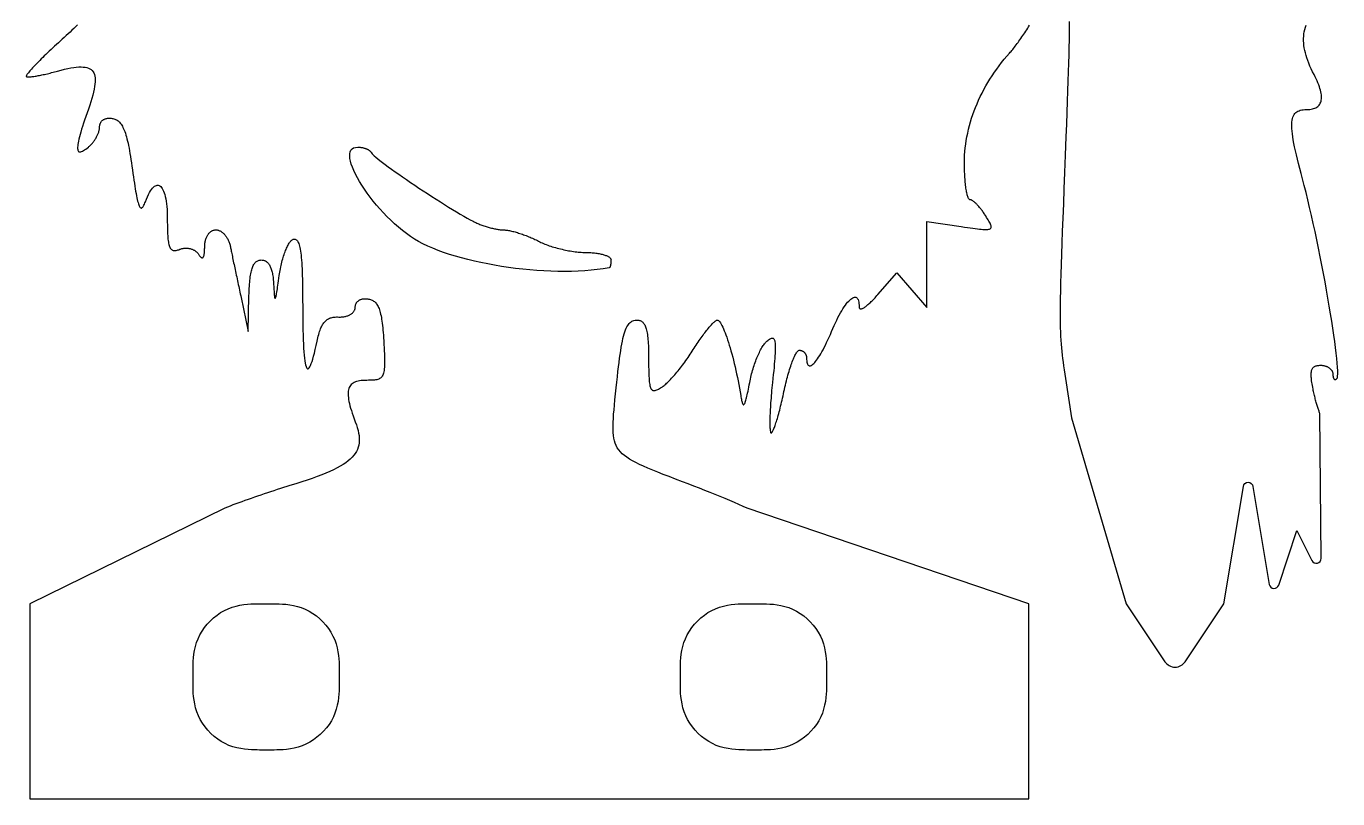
# Model space of a CAD drawing. Extents: x 8.9 to 69.5, y 5 to 68.4.
# Drawn here: x 13.9 to 67.7, y 5 to 36.7 of the extents above; entities that cross this region are included whole.
import ezdxf

# ---------------------------------------------------------------- set-up
doc = ezdxf.new("R2010")
doc.units = 0
doc.layers.get('0').update_dxf_attribs({"linetype": 'CONTINUOUS'})

msp = doc.modelspace()

# ---------------------------------------------------------------- linework, layer by layer
msp.add_lwpolyline([(15.959, 36.754), (15.884, 36.68), (15.808, 36.605), (15.731, 36.53), (15.653, 36.455), (15.574, 36.381), (15.495, 36.306), (15.415, 36.233), (15.335, 36.16), (15.255, 36.087), (15.176, 36.016), (15.098, 35.945), (15.021, 35.874), (14.946, 35.805), (14.873, 35.737), (14.801, 35.669), (14.731, 35.603), (14.663, 35.538), (14.597, 35.474), (14.533, 35.412), (14.472, 35.352), (14.413, 35.293), (14.356, 35.236), (14.301, 35.181), (14.25, 35.128), (14.201, 35.076), (14.154, 35.028), (14.111, 34.981), (14.071, 34.937), (14.034, 34.895), (14, 34.856), (13.969, 34.819), (13.942, 34.786), (13.918, 34.755), (13.898, 34.727), (13.881, 34.703), (13.869, 34.681), (13.86, 34.663), (13.855, 34.649), (13.855, 34.637), (13.858, 34.63), (13.865, 34.625), (13.876, 34.621), (13.889, 34.617), (13.906, 34.615), (13.925, 34.614), (13.947, 34.613), (13.972, 34.614), (14, 34.615), (14.03, 34.618), (14.062, 34.621), (14.097, 34.625), (14.134, 34.629), (14.173, 34.635), (14.215, 34.641), (14.258, 34.648), (14.303, 34.656), (14.35, 34.665), (14.399, 34.674), (14.449, 34.684), (14.501, 34.695), (14.554, 34.706), (14.608, 34.718), (14.664, 34.731), (14.721, 34.744), (14.779, 34.758), (14.838, 34.773), (14.898, 34.788), (14.958, 34.803), (15.02, 34.819), (15.082, 34.836), (15.144, 34.853), (15.291, 34.892), (15.43, 34.926), (15.562, 34.956), (15.686, 34.98), (15.802, 34.999), (15.91, 35.012), (16.011, 35.02), (16.104, 35.022), (16.191, 35.019), (16.269, 35.01), (16.341, 34.995), (16.406, 34.974), (16.463, 34.947), (16.514, 34.913), (16.558, 34.873), (16.595, 34.827), (16.626, 34.775), (16.65, 34.715), (16.667, 34.649), (16.679, 34.576), (16.683, 34.496), (16.682, 34.409), (16.675, 34.315), (16.661, 34.214), (16.641, 34.105), (16.616, 33.989), (16.585, 33.865), (16.548, 33.734), (16.506, 33.595), (16.458, 33.448), (16.404, 33.293), (16.349, 33.135), (16.297, 32.985), (16.249, 32.843), (16.205, 32.709), (16.165, 32.582), (16.128, 32.464), (16.095, 32.353), (16.066, 32.249), (16.04, 32.153), (16.018, 32.064), (16, 31.983), (15.985, 31.908), (15.974, 31.841), (15.967, 31.78), (15.963, 31.727), (15.963, 31.68), (15.967, 31.64), (15.975, 31.606), (15.986, 31.58), (16.001, 31.559), (16.019, 31.545), (16.041, 31.537), (16.067, 31.535), (16.096, 31.539), (16.129, 31.55), (16.166, 31.566), (16.206, 31.588), (16.25, 31.616), (16.298, 31.649), (16.349, 31.688), (16.404, 31.732), (16.429, 31.753), (16.453, 31.775), (16.477, 31.798), (16.5, 31.822), (16.523, 31.846), (16.546, 31.871), (16.568, 31.897), (16.589, 31.923), (16.61, 31.95), (16.631, 31.978), (16.65, 32.006), (16.67, 32.034), (16.688, 32.063), (16.706, 32.091), (16.723, 32.12), (16.739, 32.15), (16.754, 32.179), (16.769, 32.208), (16.783, 32.237), (16.796, 32.267), (16.807, 32.295), (16.818, 32.324), (16.828, 32.353), (16.837, 32.381), (16.845, 32.409), (16.851, 32.436), (16.857, 32.463), (16.861, 32.489), (16.864, 32.515), (16.866, 32.54), (16.867, 32.564), (16.868, 32.589), (16.87, 32.613), (16.873, 32.636), (16.878, 32.659), (16.884, 32.68), (16.891, 32.701), (16.9, 32.721), (16.91, 32.74), (16.921, 32.759), (16.933, 32.776), (16.946, 32.793), (16.961, 32.808), (16.976, 32.823), (16.993, 32.837), (17.01, 32.85), (17.029, 32.861), (17.048, 32.872), (17.069, 32.882), (17.09, 32.89), (17.112, 32.898), (17.135, 32.905), (17.159, 32.91), (17.184, 32.914), (17.21, 32.918), (17.236, 32.92), (17.263, 32.92), (17.29, 32.92), (17.319, 32.919), (17.347, 32.916), (17.377, 32.912), (17.407, 32.907), (17.446, 32.898), (17.484, 32.886), (17.521, 32.872), (17.556, 32.854), (17.59, 32.834), (17.623, 32.81), (17.655, 32.783), (17.685, 32.752), (17.715, 32.718), (17.744, 32.68), (17.772, 32.639), (17.799, 32.593), (17.825, 32.543), (17.85, 32.489), (17.875, 32.431), (17.899, 32.368), (17.922, 32.301), (17.945, 32.229), (17.968, 32.152), (17.989, 32.07), (18.011, 31.983), (18.032, 31.891), (18.053, 31.794), (18.073, 31.691), (18.093, 31.582), (18.113, 31.468), (18.133, 31.348), (18.153, 31.222), (18.173, 31.09), (18.193, 30.951), (18.213, 30.807), (18.234, 30.656), (18.253, 30.514), (18.273, 30.379), (18.292, 30.253), (18.31, 30.135), (18.328, 30.024), (18.345, 29.921), (18.362, 29.826), (18.379, 29.738), (18.395, 29.658), (18.412, 29.585), (18.427, 29.519), (18.443, 29.46), (18.459, 29.408), (18.474, 29.363), (18.49, 29.325), (18.505, 29.293), (18.521, 29.268), (18.536, 29.25), (18.552, 29.238), (18.568, 29.232), (18.584, 29.232), (18.6, 29.239), (18.617, 29.251), (18.634, 29.269), (18.651, 29.293), (18.669, 29.322), (18.687, 29.358), (18.706, 29.398), (18.725, 29.444), (18.744, 29.495), (18.786, 29.602), (18.828, 29.7), (18.87, 29.788), (18.912, 29.867), (18.954, 29.937), (18.996, 29.997), (19.037, 30.049), (19.077, 30.091), (19.118, 30.125), (19.157, 30.149), (19.195, 30.165), (19.233, 30.172), (19.27, 30.171), (19.305, 30.161), (19.34, 30.142), (19.373, 30.116), (19.405, 30.081), (19.435, 30.037), (19.463, 29.986), (19.49, 29.927), (19.515, 29.859), (19.539, 29.784), (19.56, 29.701), (19.579, 29.61), (19.596, 29.512), (19.61, 29.406), (19.622, 29.293), (19.632, 29.172), (19.639, 29.044), (19.643, 28.909), (19.645, 28.766), (19.645, 28.653), (19.646, 28.546), (19.647, 28.445), (19.649, 28.35), (19.652, 28.261), (19.655, 28.178), (19.66, 28.099), (19.665, 28.027), (19.671, 27.959), (19.678, 27.897), (19.687, 27.84), (19.696, 27.787), (19.707, 27.74), (19.718, 27.697), (19.731, 27.658), (19.746, 27.624), (19.761, 27.593), (19.779, 27.567), (19.797, 27.545), (19.818, 27.527), (19.839, 27.513), (19.863, 27.502), (19.888, 27.494), (19.915, 27.49), (19.944, 27.488), (19.975, 27.49), (20.008, 27.495), (20.042, 27.503), (20.079, 27.513), (20.118, 27.525), (20.159, 27.54), (20.187, 27.55), (20.214, 27.559), (20.243, 27.567), (20.271, 27.573), (20.3, 27.578), (20.328, 27.582), (20.357, 27.585), (20.386, 27.587), (20.414, 27.587), (20.443, 27.587), (20.471, 27.585), (20.499, 27.582), (20.527, 27.579), (20.554, 27.574), (20.582, 27.568), (20.608, 27.561), (20.634, 27.553), (20.66, 27.544), (20.685, 27.534), (20.71, 27.523), (20.733, 27.512), (20.756, 27.499), (20.779, 27.485), (20.8, 27.47), (20.821, 27.455), (20.84, 27.438), (20.859, 27.421), (20.876, 27.403), (20.893, 27.384), (20.908, 27.364), (20.922, 27.343), (20.938, 27.318), (20.954, 27.295), (20.969, 27.275), (20.984, 27.256), (20.998, 27.24), (21.012, 27.227), (21.025, 27.215), (21.037, 27.206), (21.049, 27.199), (21.061, 27.195), (21.072, 27.193), (21.082, 27.193), (21.092, 27.196), (21.101, 27.201), (21.11, 27.208), (21.118, 27.217), (21.126, 27.229), (21.133, 27.244), (21.139, 27.26), (21.145, 27.279), (21.151, 27.3), (21.156, 27.324), (21.161, 27.35), (21.165, 27.378), (21.168, 27.409), (21.171, 27.442), (21.174, 27.478), (21.176, 27.516), (21.177, 27.556), (21.178, 27.598), (21.179, 27.643), (21.18, 27.682), (21.182, 27.72), (21.185, 27.758), (21.189, 27.794), (21.195, 27.83), (21.201, 27.864), (21.209, 27.898), (21.217, 27.931), (21.227, 27.963), (21.237, 27.993), (21.249, 28.023), (21.261, 28.052), (21.274, 28.079), (21.289, 28.105), (21.304, 28.13), (21.319, 28.154), (21.336, 28.177), (21.354, 28.198), (21.372, 28.218), (21.391, 28.236), (21.411, 28.253), (21.431, 28.269), (21.452, 28.283), (21.474, 28.295), (21.496, 28.306), (21.519, 28.316), (21.543, 28.324), (21.567, 28.33), (21.591, 28.334), (21.616, 28.337), (21.642, 28.338), (21.666, 28.337), (21.691, 28.334), (21.715, 28.329), (21.739, 28.323), (21.764, 28.314), (21.788, 28.304), (21.812, 28.293), (21.836, 28.279), (21.859, 28.265), (21.883, 28.248), (21.906, 28.231), (21.928, 28.211), (21.95, 28.191), (21.972, 28.169), (21.993, 28.146), (22.014, 28.121), (22.034, 28.096), (22.054, 28.069), (22.073, 28.041), (22.091, 28.013), (22.108, 27.983), (22.125, 27.952), (22.141, 27.921), (22.156, 27.889), (22.17, 27.855), (22.183, 27.822), (22.195, 27.787), (22.206, 27.752), (22.217, 27.716), (22.226, 27.68), (22.233, 27.643), (22.241, 27.605), (22.249, 27.563), (22.259, 27.517), (22.268, 27.469), (22.279, 27.418), (22.29, 27.364), (22.302, 27.308), (22.314, 27.249), (22.326, 27.188), (22.34, 27.125), (22.353, 27.06), (22.367, 26.992), (22.382, 26.924), (22.397, 26.853), (22.412, 26.781), (22.427, 26.708), (22.443, 26.634), (22.459, 26.559), (22.475, 26.483), (22.491, 26.406), (22.507, 26.329), (22.524, 26.251), (22.54, 26.174), (22.557, 26.096), (22.573, 26.018), (22.59, 25.94), (22.606, 25.863), (22.623, 25.786), (22.639, 25.71), (22.655, 25.635), (22.671, 25.56), (22.962, 24.171), (22.996, 25.637), (22.999, 25.74), (23.003, 25.838), (23.007, 25.932), (23.013, 26.022), (23.019, 26.107), (23.025, 26.189), (23.033, 26.267), (23.041, 26.34), (23.05, 26.41), (23.06, 26.477), (23.071, 26.539), (23.083, 26.598), (23.096, 26.653), (23.109, 26.705), (23.124, 26.753), (23.139, 26.798), (23.156, 26.839), (23.174, 26.877), (23.192, 26.912), (23.212, 26.944), (23.232, 26.973), (23.254, 26.998), (23.277, 27.021), (23.301, 27.041), (23.326, 27.058), (23.353, 27.072), (23.38, 27.083), (23.409, 27.092), (23.439, 27.098), (23.47, 27.102), (23.502, 27.103), (23.531, 27.102), (23.56, 27.099), (23.587, 27.094), (23.614, 27.086), (23.64, 27.077), (23.665, 27.065), (23.689, 27.052), (23.712, 27.036), (23.734, 27.018), (23.756, 26.998), (23.777, 26.976), (23.796, 26.952), (23.815, 26.926), (23.833, 26.898), (23.85, 26.867), (23.867, 26.835), (23.882, 26.8), (23.897, 26.764), (23.91, 26.725), (23.923, 26.684), (23.935, 26.641), (23.946, 26.597), (23.957, 26.55), (23.966, 26.501), (23.975, 26.45), (23.982, 26.397), (23.989, 26.341), (23.995, 26.284), (24, 26.225), (24.005, 26.164), (24.008, 26.1), (24.012, 26.021), (24.015, 25.948), (24.019, 25.88), (24.023, 25.818), (24.027, 25.762), (24.031, 25.712), (24.035, 25.667), (24.04, 25.629), (24.044, 25.596), (24.049, 25.57), (24.054, 25.549), (24.059, 25.535), (24.065, 25.526), (24.07, 25.524), (24.077, 25.528), (24.083, 25.538), (24.09, 25.554), (24.097, 25.576), (24.105, 25.605), (24.113, 25.641), (24.122, 25.682), (24.131, 25.73), (24.14, 25.785), (24.151, 25.846), (24.161, 25.914), (24.173, 25.988), (24.185, 26.069), (24.197, 26.157), (24.211, 26.251), (24.225, 26.352), (24.239, 26.46), (24.25, 26.533), (24.261, 26.604), (24.273, 26.676), (24.286, 26.746), (24.3, 26.815), (24.315, 26.883), (24.33, 26.951), (24.346, 27.017), (24.363, 27.081), (24.38, 27.144), (24.398, 27.206), (24.417, 27.266), (24.436, 27.324), (24.455, 27.381), (24.475, 27.435), (24.495, 27.487), (24.516, 27.537), (24.537, 27.585), (24.558, 27.631), (24.579, 27.674), (24.6, 27.714), (24.622, 27.752), (24.643, 27.787), (24.665, 27.819), (24.687, 27.848), (24.708, 27.873), (24.73, 27.896), (24.751, 27.915), (24.772, 27.931), (24.793, 27.943), (24.814, 27.952), (24.841, 27.959), (24.867, 27.961), (24.893, 27.957), (24.916, 27.949), (24.939, 27.935), (24.961, 27.916), (24.982, 27.89), (25.001, 27.86), (25.02, 27.823), (25.037, 27.78), (25.053, 27.731), (25.069, 27.675), (25.083, 27.614), (25.097, 27.545), (25.109, 27.47), (25.121, 27.387), (25.132, 27.298), (25.142, 27.201), (25.151, 27.097), (25.159, 26.986), (25.166, 26.867), (25.173, 26.74), (25.179, 26.605), (25.184, 26.463), (25.188, 26.312), (25.192, 26.152), (25.195, 25.985), (25.197, 25.808), (25.198, 25.623), (25.199, 25.429), (25.2, 25.226), (25.2, 24.956), (25.202, 24.701), (25.205, 24.46), (25.209, 24.235), (25.215, 24.024), (25.221, 23.829), (25.229, 23.648), (25.238, 23.482), (25.249, 23.331), (25.26, 23.195), (25.273, 23.074), (25.287, 22.967), (25.303, 22.876), (25.319, 22.799), (25.337, 22.737), (25.356, 22.69), (25.376, 22.658), (25.398, 22.641), (25.42, 22.639), (25.444, 22.651), (25.47, 22.678), (25.496, 22.721), (25.524, 22.778), (25.553, 22.85), (25.583, 22.936), (25.615, 23.038), (25.647, 23.154), (25.681, 23.286), (25.717, 23.432), (25.753, 23.593), (25.791, 23.769), (25.807, 23.843), (25.824, 23.914), (25.84, 23.982), (25.858, 24.047), (25.875, 24.108), (25.893, 24.166), (25.912, 24.221), (25.931, 24.272), (25.951, 24.321), (25.972, 24.367), (25.994, 24.41), (26.016, 24.45), (26.04, 24.487), (26.064, 24.522), (26.089, 24.554), (26.116, 24.583), (26.143, 24.61), (26.172, 24.635), (26.202, 24.657), (26.234, 24.677), (26.266, 24.695), (26.301, 24.71), (26.336, 24.724), (26.373, 24.735), (26.412, 24.744), (26.453, 24.752), (26.495, 24.757), (26.539, 24.761), (26.585, 24.764), (26.633, 24.764), (26.683, 24.763), (26.72, 24.762), (26.756, 24.763), (26.792, 24.764), (26.827, 24.767), (26.861, 24.771), (26.895, 24.776), (26.927, 24.781), (26.959, 24.788), (26.99, 24.796), (27.02, 24.805), (27.049, 24.815), (27.077, 24.826), (27.104, 24.838), (27.13, 24.85), (27.154, 24.864), (27.178, 24.878), (27.2, 24.893), (27.221, 24.909), (27.24, 24.925), (27.259, 24.943), (27.276, 24.961), (27.291, 24.98), (27.305, 24.999), (27.318, 25.019), (27.328, 25.04), (27.338, 25.061), (27.346, 25.082), (27.352, 25.105), (27.356, 25.127), (27.359, 25.151), (27.36, 25.174), (27.36, 25.198), (27.363, 25.221), (27.366, 25.243), (27.371, 25.264), (27.377, 25.285), (27.385, 25.304), (27.394, 25.323), (27.404, 25.342), (27.415, 25.359), (27.427, 25.376), (27.441, 25.391), (27.455, 25.406), (27.471, 25.42), (27.488, 25.433), (27.506, 25.446), (27.524, 25.457), (27.544, 25.467), (27.565, 25.476), (27.586, 25.485), (27.608, 25.492), (27.631, 25.498), (27.655, 25.503), (27.68, 25.508), (27.705, 25.511), (27.731, 25.513), (27.758, 25.513), (27.785, 25.513), (27.813, 25.512), (27.841, 25.509), (27.87, 25.505), (27.9, 25.5), (27.939, 25.492), (27.977, 25.481), (28.013, 25.468), (28.048, 25.453), (28.081, 25.436), (28.112, 25.416), (28.142, 25.393), (28.171, 25.368), (28.198, 25.34), (28.223, 25.309), (28.248, 25.275), (28.271, 25.238), (28.293, 25.198), (28.313, 25.154), (28.333, 25.107), (28.351, 25.056), (28.369, 25.002), (28.385, 24.943), (28.4, 24.881), (28.415, 24.815), (28.429, 24.744), (28.441, 24.669), (28.453, 24.59), (28.464, 24.507), (28.475, 24.418), (28.485, 24.325), (28.494, 24.228), (28.503, 24.125), (28.511, 24.017), (28.518, 23.904), (28.526, 23.786), (28.534, 23.64), (28.541, 23.503), (28.548, 23.375), (28.553, 23.256), (28.557, 23.144), (28.56, 23.041), (28.561, 22.945), (28.561, 22.856), (28.559, 22.774), (28.555, 22.699), (28.549, 22.631), (28.541, 22.568), (28.531, 22.511), (28.519, 22.46), (28.504, 22.414), (28.487, 22.374), (28.466, 22.337), (28.443, 22.306), (28.417, 22.278), (28.388, 22.254), (28.356, 22.234), (28.321, 22.217), (28.282, 22.203), (28.239, 22.192), (28.193, 22.183), (28.143, 22.177), (28.089, 22.172), (28.031, 22.169), (27.969, 22.167), (27.902, 22.166), (27.831, 22.165), (27.75, 22.164), (27.674, 22.16), (27.602, 22.154), (27.535, 22.145), (27.473, 22.132), (27.415, 22.117), (27.362, 22.099), (27.313, 22.077), (27.269, 22.053), (27.229, 22.025), (27.193, 21.993), (27.162, 21.958), (27.135, 21.919), (27.113, 21.876), (27.095, 21.829), (27.081, 21.779), (27.071, 21.724), (27.065, 21.665), (27.064, 21.601), (27.067, 21.534), (27.074, 21.461), (27.085, 21.385), (27.099, 21.303), (27.118, 21.217), (27.141, 21.125), (27.168, 21.029), (27.199, 20.927), (27.233, 20.821), (27.272, 20.709), (27.314, 20.591), (27.36, 20.468), (27.404, 20.345), (27.442, 20.227), (27.473, 20.113), (27.496, 20.004), (27.513, 19.898), (27.522, 19.796), (27.523, 19.697), (27.516, 19.602), (27.501, 19.51), (27.478, 19.421), (27.446, 19.334), (27.406, 19.25), (27.356, 19.169), (27.297, 19.089), (27.229, 19.011), (27.151, 18.935), (27.063, 18.86), (26.965, 18.787), (26.857, 18.714), (26.738, 18.642), (26.609, 18.571), (26.468, 18.5), (26.317, 18.43), (26.154, 18.359), (25.979, 18.288), (25.793, 18.217), (25.595, 18.144), (25.384, 18.071), (25.161, 17.997), (24.925, 17.922), (24.677, 17.845), (24.547, 17.805), (24.417, 17.765), (24.285, 17.723), (24.152, 17.681), (24.019, 17.638), (23.885, 17.594), (23.751, 17.55), (23.617, 17.505), (23.484, 17.46), (23.351, 17.414), (23.219, 17.369), (23.088, 17.323), (22.959, 17.278), (22.831, 17.232), (22.704, 17.187), (22.58, 17.142), (22.458, 17.097), (22.339, 17.053), (22.223, 17.009), (22.109, 16.966), (21.999, 16.924), (14, 13), (14, 5), (55, 5), (55, 13), (43.443, 16.92), (43.273, 16.996), (43.098, 17.073), (42.916, 17.152), (42.728, 17.232), (42.535, 17.313), (42.336, 17.396), (42.131, 17.48), (41.92, 17.565), (41.704, 17.651), (41.482, 17.739), (41.255, 17.827), (41.022, 17.917), (40.784, 18.008), (40.505, 18.114), (40.244, 18.214), (40, 18.308), (39.773, 18.396), (39.563, 18.481), (39.368, 18.562), (39.189, 18.64), (39.024, 18.715), (38.873, 18.789), (38.736, 18.862), (38.613, 18.935), (38.501, 19.008), (38.402, 19.082), (38.313, 19.157), (38.236, 19.235), (38.169, 19.316), (38.112, 19.401), (38.063, 19.491), (38.024, 19.585), (37.992, 19.685), (37.968, 19.792), (37.951, 19.905), (37.94, 20.027), (37.935, 20.157), (37.935, 20.296), (37.94, 20.445), (37.949, 20.604), (37.962, 20.774), (37.977, 20.957), (37.995, 21.152), (38.015, 21.36), (38.041, 21.618), (38.065, 21.864), (38.09, 22.096), (38.113, 22.315), (38.136, 22.522), (38.159, 22.717), (38.182, 22.9), (38.205, 23.071), (38.228, 23.232), (38.251, 23.381), (38.274, 23.52), (38.297, 23.649), (38.321, 23.769), (38.345, 23.879), (38.37, 23.979), (38.396, 24.071), (38.422, 24.155), (38.45, 24.231), (38.478, 24.299), (38.507, 24.359), (38.538, 24.412), (38.57, 24.459), (38.603, 24.5), (38.638, 24.534), (38.675, 24.563), (38.713, 24.586), (38.753, 24.604), (38.795, 24.618), (38.839, 24.627), (38.884, 24.633), (38.933, 24.634), (38.965, 24.633), (38.996, 24.629), (39.026, 24.623), (39.054, 24.614), (39.082, 24.603), (39.107, 24.588), (39.132, 24.571), (39.155, 24.551), (39.177, 24.528), (39.198, 24.501), (39.218, 24.472), (39.237, 24.439), (39.254, 24.403), (39.27, 24.363), (39.285, 24.32), (39.3, 24.274), (39.313, 24.224), (39.325, 24.17), (39.336, 24.112), (39.346, 24.05), (39.355, 23.984), (39.363, 23.915), (39.37, 23.841), (39.376, 23.763), (39.381, 23.68), (39.386, 23.593), (39.389, 23.502), (39.392, 23.406), (39.394, 23.306), (39.395, 23.201), (39.396, 23.091), (39.396, 22.96), (39.396, 22.837), (39.397, 22.721), (39.399, 22.613), (39.401, 22.512), (39.404, 22.418), (39.408, 22.331), (39.413, 22.251), (39.418, 22.177), (39.425, 22.11), (39.432, 22.049), (39.441, 21.994), (39.451, 21.946), (39.463, 21.902), (39.476, 21.865), (39.49, 21.833), (39.506, 21.806), (39.523, 21.784), (39.543, 21.767), (39.564, 21.755), (39.587, 21.747), (39.612, 21.744), (39.638, 21.745), (39.667, 21.749), (39.699, 21.758), (39.732, 21.771), (39.768, 21.787), (39.806, 21.806), (39.847, 21.829), (39.89, 21.854), (39.936, 21.883), (39.965, 21.902), (39.997, 21.925), (40.029, 21.951), (40.064, 21.979), (40.1, 22.01), (40.137, 22.044), (40.175, 22.081), (40.215, 22.119), (40.255, 22.16), (40.297, 22.204), (40.339, 22.249), (40.382, 22.296), (40.426, 22.345), (40.471, 22.396), (40.516, 22.449), (40.561, 22.503), (40.607, 22.559), (40.653, 22.615), (40.699, 22.673), (40.745, 22.733), (40.791, 22.793), (40.837, 22.854), (40.883, 22.916), (40.928, 22.978), (40.973, 23.041), (41.018, 23.105), (41.062, 23.169), (41.105, 23.233), (41.148, 23.297), (41.189, 23.361), (41.23, 23.426), (41.27, 23.489), (41.311, 23.552), (41.351, 23.614), (41.392, 23.675), (41.432, 23.735), (41.472, 23.794), (41.512, 23.852), (41.551, 23.908), (41.59, 23.963), (41.629, 24.016), (41.667, 24.068), (41.705, 24.118), (41.742, 24.166), (41.778, 24.213), (41.813, 24.257), (41.848, 24.3), (41.881, 24.34), (41.914, 24.378), (41.945, 24.414), (41.976, 24.447), (42.005, 24.478), (42.033, 24.507), (42.06, 24.533), (42.085, 24.556), (42.108, 24.576), (42.131, 24.594), (42.151, 24.608), (42.17, 24.619), (42.187, 24.628), (42.202, 24.633), (42.216, 24.634), (42.239, 24.63), (42.263, 24.615), (42.289, 24.592), (42.316, 24.56), (42.345, 24.52), (42.374, 24.471), (42.405, 24.415), (42.436, 24.351), (42.468, 24.28), (42.501, 24.203), (42.534, 24.118), (42.568, 24.028), (42.602, 23.932), (42.637, 23.83), (42.672, 23.722), (42.707, 23.61), (42.742, 23.493), (42.777, 23.372), (42.811, 23.247), (42.846, 23.118), (42.879, 22.986), (42.913, 22.851), (42.946, 22.713), (42.978, 22.572), (43.009, 22.43), (43.04, 22.286), (43.07, 22.14), (43.098, 21.993), (43.125, 21.845), (43.151, 21.697), (43.176, 21.548), (43.186, 21.491), (43.195, 21.437), (43.204, 21.389), (43.214, 21.345), (43.223, 21.306), (43.232, 21.271), (43.241, 21.241), (43.251, 21.217), (43.26, 21.197), (43.269, 21.181), (43.279, 21.171), (43.289, 21.166), (43.299, 21.166), (43.309, 21.171), (43.319, 21.181), (43.33, 21.197), (43.341, 21.217), (43.352, 21.243), (43.364, 21.274), (43.376, 21.311), (43.389, 21.353), (43.402, 21.4), (43.415, 21.453), (43.429, 21.511), (43.444, 21.575), (43.459, 21.645), (43.475, 21.721), (43.491, 21.802), (43.508, 21.889), (43.526, 21.981), (43.545, 22.08), (43.558, 22.149), (43.573, 22.219), (43.588, 22.289), (43.605, 22.359), (43.623, 22.428), (43.641, 22.497), (43.661, 22.566), (43.681, 22.634), (43.702, 22.702), (43.723, 22.769), (43.746, 22.834), (43.768, 22.899), (43.792, 22.963), (43.816, 23.025), (43.84, 23.086), (43.865, 23.145), (43.89, 23.203), (43.915, 23.258), (43.941, 23.312), (43.966, 23.364), (43.992, 23.414), (44.018, 23.462), (44.044, 23.507), (44.07, 23.55), (44.096, 23.59), (44.122, 23.627), (44.148, 23.662), (44.173, 23.693), (44.198, 23.722), (44.223, 23.747), (44.248, 23.769), (44.285, 23.799), (44.32, 23.825), (44.353, 23.848), (44.383, 23.867), (44.412, 23.881), (44.438, 23.891), (44.462, 23.896), (44.484, 23.896), (44.504, 23.891), (44.522, 23.881), (44.538, 23.865), (44.552, 23.844), (44.563, 23.817), (44.573, 23.783), (44.582, 23.743), (44.588, 23.697), (44.592, 23.644), (44.595, 23.583), (44.596, 23.516), (44.595, 23.441), (44.592, 23.359), (44.588, 23.269), (44.582, 23.17), (44.575, 23.064), (44.565, 22.949), (44.555, 22.826), (44.543, 22.693), (44.529, 22.552), (44.514, 22.401), (44.497, 22.241), (44.479, 22.071), (44.468, 21.962), (44.457, 21.854), (44.446, 21.747), (44.437, 21.643), (44.428, 21.54), (44.42, 21.439), (44.412, 21.341), (44.405, 21.244), (44.398, 21.151), (44.393, 21.059), (44.388, 20.971), (44.383, 20.886), (44.379, 20.803), (44.376, 20.724), (44.374, 20.648), (44.372, 20.576), (44.371, 20.507), (44.371, 20.442), (44.371, 20.381), (44.372, 20.324), (44.373, 20.271), (44.376, 20.222), (44.379, 20.178), (44.382, 20.139), (44.387, 20.104), (44.392, 20.075), (44.397, 20.05), (44.404, 20.031), (44.411, 20.017), (44.419, 20.008), (44.428, 20.005), (44.437, 20.008), (44.447, 20.015), (44.458, 20.026), (44.47, 20.042), (44.483, 20.062), (44.496, 20.087), (44.51, 20.115), (44.525, 20.148), (44.54, 20.184), (44.556, 20.224), (44.572, 20.267), (44.589, 20.314), (44.606, 20.364), (44.624, 20.418), (44.642, 20.474), (44.66, 20.534), (44.679, 20.596), (44.698, 20.661), (44.717, 20.729), (44.736, 20.799), (44.756, 20.872), (44.776, 20.947), (44.795, 21.024), (44.815, 21.103), (44.835, 21.184), (44.854, 21.267), (44.874, 21.351), (44.893, 21.437), (44.913, 21.524), (44.932, 21.613), (44.951, 21.703), (44.97, 21.792), (44.989, 21.881), (45.009, 21.968), (45.03, 22.054), (45.05, 22.139), (45.072, 22.221), (45.093, 22.302), (45.115, 22.381), (45.137, 22.458), (45.159, 22.533), (45.181, 22.606), (45.203, 22.676), (45.226, 22.744), (45.248, 22.809), (45.27, 22.871), (45.292, 22.931), (45.314, 22.987), (45.336, 23.041), (45.358, 23.091), (45.379, 23.138), (45.4, 23.181), (45.421, 23.221), (45.441, 23.258), (45.461, 23.29), (45.481, 23.318), (45.5, 23.343), (45.518, 23.363), (45.536, 23.379), (45.553, 23.391), (45.569, 23.398), (45.585, 23.4), (45.6, 23.399), (45.615, 23.398), (45.63, 23.396), (45.645, 23.393), (45.659, 23.39), (45.673, 23.385), (45.687, 23.38), (45.7, 23.374), (45.714, 23.367), (45.726, 23.36), (45.739, 23.352), (45.751, 23.344), (45.763, 23.335), (45.774, 23.325), (45.785, 23.315), (45.795, 23.304), (45.805, 23.292), (45.814, 23.281), (45.823, 23.268), (45.831, 23.256), (45.838, 23.242), (45.845, 23.229), (45.852, 23.215), (45.857, 23.2), (45.862, 23.186), (45.866, 23.171), (45.87, 23.155), (45.873, 23.14), (45.875, 23.124), (45.876, 23.108), (45.876, 23.091), (45.878, 23.024), (45.883, 22.965), (45.89, 22.914), (45.9, 22.87), (45.913, 22.834), (45.929, 22.805), (45.948, 22.783), (45.968, 22.768), (45.991, 22.76), (46.017, 22.76), (46.044, 22.766), (46.074, 22.779), (46.106, 22.799), (46.139, 22.825), (46.175, 22.857), (46.212, 22.896), (46.25, 22.941), (46.29, 22.993), (46.332, 23.05), (46.375, 23.113), (46.419, 23.182), (46.464, 23.257), (46.51, 23.337), (46.557, 23.423), (46.605, 23.515), (46.654, 23.612), (46.703, 23.713), (46.753, 23.821), (46.803, 23.933), (46.854, 24.05), (46.905, 24.171), (46.958, 24.296), (47.01, 24.416), (47.063, 24.531), (47.116, 24.64), (47.168, 24.744), (47.22, 24.843), (47.272, 24.936), (47.323, 25.023), (47.373, 25.104), (47.423, 25.179), (47.471, 25.248), (47.519, 25.311), (47.565, 25.367), (47.609, 25.417), (47.653, 25.461), (47.694, 25.498), (47.734, 25.528), (47.772, 25.551), (47.808, 25.567), (47.842, 25.576), (47.874, 25.578), (47.903, 25.573), (47.929, 25.56), (47.953, 25.539), (47.975, 25.511), (47.993, 25.475), (48.008, 25.431), (48.02, 25.379), (48.029, 25.319), (48.035, 25.251), (48.037, 25.174), (48.038, 25.155), (48.041, 25.139), (48.046, 25.125), (48.053, 25.114), (48.063, 25.106), (48.074, 25.1), (48.087, 25.097), (48.102, 25.096), (48.118, 25.098), (48.136, 25.102), (48.156, 25.109), (48.177, 25.118), (48.2, 25.129), (48.224, 25.143), (48.25, 25.158), (48.277, 25.177), (48.306, 25.197), (48.335, 25.219), (48.366, 25.244), (48.398, 25.27), (48.431, 25.299), (48.465, 25.33), (48.5, 25.362), (48.536, 25.397), (48.573, 25.433), (48.61, 25.471), (48.648, 25.511), (48.687, 25.553), (48.727, 25.597), (48.767, 25.642), (48.808, 25.689), (49.58, 26.58), (50.197, 25.869), (50.814, 25.157), (50.814, 26.923), (50.814, 28.681), (52.229, 28.475), (52.359, 28.455), (52.48, 28.437), (52.593, 28.421), (52.699, 28.406), (52.797, 28.392), (52.887, 28.381), (52.969, 28.371), (53.045, 28.363), (53.113, 28.357), (53.175, 28.354), (53.23, 28.352), (53.278, 28.353), (53.321, 28.356), (53.357, 28.361), (53.387, 28.37), (53.412, 28.38), (53.431, 28.393), (53.445, 28.41), (53.454, 28.429), (53.458, 28.451), (53.457, 28.476), (53.452, 28.504), (53.442, 28.535), (53.428, 28.57), (53.411, 28.608), (53.389, 28.649), (53.364, 28.694), (53.335, 28.743), (53.304, 28.796), (53.269, 28.852), (53.232, 28.912), (53.21, 28.947), (53.187, 28.981), (53.165, 29.015), (53.142, 29.048), (53.119, 29.081), (53.095, 29.113), (53.072, 29.144), (53.048, 29.175), (53.025, 29.205), (53.001, 29.234), (52.978, 29.262), (52.954, 29.29), (52.931, 29.316), (52.908, 29.341), (52.885, 29.366), (52.863, 29.389), (52.84, 29.411), (52.819, 29.432), (52.797, 29.451), (52.776, 29.47), (52.756, 29.487), (52.736, 29.502), (52.717, 29.516), (52.698, 29.529), (52.68, 29.54), (52.663, 29.55), (52.646, 29.558), (52.63, 29.564), (52.616, 29.568), (52.602, 29.571), (52.589, 29.572), (52.576, 29.574), (52.564, 29.581), (52.552, 29.591), (52.54, 29.605), (52.529, 29.624), (52.517, 29.646), (52.506, 29.672), (52.495, 29.701), (52.485, 29.734), (52.475, 29.77), (52.465, 29.809), (52.455, 29.851), (52.446, 29.897), (52.437, 29.945), (52.429, 29.996), (52.421, 30.05), (52.413, 30.107), (52.406, 30.166), (52.399, 30.227), (52.393, 30.29), (52.387, 30.356), (52.381, 30.424), (52.376, 30.493), (52.372, 30.565), (52.368, 30.638), (52.365, 30.713), (52.362, 30.789), (52.36, 30.866), (52.358, 30.945), (52.358, 31.025), (52.357, 31.107), (52.359, 31.256), (52.366, 31.406), (52.376, 31.556), (52.391, 31.707), (52.409, 31.858), (52.432, 32.01), (52.459, 32.161), (52.49, 32.312), (52.524, 32.464), (52.563, 32.615), (52.606, 32.766), (52.652, 32.917), (52.702, 33.067), (52.756, 33.216), (52.813, 33.365), (52.875, 33.514), (52.939, 33.661), (53.008, 33.808), (53.08, 33.953), (53.156, 34.098), (53.235, 34.241), (53.317, 34.383), (53.403, 34.524), (53.492, 34.663), (53.585, 34.801), (53.681, 34.937), (53.78, 35.071), (53.883, 35.204), (53.988, 35.335), (54.097, 35.463), (54.209, 35.59), (54.239, 35.624), (54.271, 35.661), (54.303, 35.7), (54.337, 35.741), (54.372, 35.784), (54.407, 35.83), (54.443, 35.877), (54.481, 35.926), (54.518, 35.977), (54.556, 36.029), (54.595, 36.083), (54.634, 36.138), (54.674, 36.194), (54.714, 36.251), (54.753, 36.31), (54.793, 36.369), (54.833, 36.428), (54.873, 36.488), (54.913, 36.549), (54.953, 36.61), (54.992, 36.672), (55.031, 36.733)])
msp.add_lwpolyline([(56.656, 36.881), (56.655, 36.649), (56.653, 36.397), (56.65, 36.126), (56.644, 35.833), (56.637, 35.519), (56.629, 35.183), (56.618, 34.825), (56.606, 34.443), (56.593, 34.037), (56.578, 33.606), (56.561, 33.151), (56.543, 32.669), (56.523, 32.161), (56.494, 31.398), (56.466, 30.685), (56.44, 30.02), (56.416, 29.4), (56.394, 28.824), (56.374, 28.289), (56.356, 27.793), (56.34, 27.335), (56.326, 26.911), (56.314, 26.521), (56.304, 26.162), (56.296, 25.831), (56.29, 25.527), (56.286, 25.248), (56.283, 24.991), (56.283, 24.755), (56.285, 24.537), (56.288, 24.336), (56.293, 24.148), (56.301, 23.973), (56.31, 23.808), (56.321, 23.65), (56.334, 23.499), (56.349, 23.351), (56.366, 23.204), (56.385, 23.057), (56.405, 22.908), (56.428, 22.754), (56.452, 22.593), (56.478, 22.423), (56.506, 22.243), (56.755, 20.622), (59, 13), (60.584, 10.624, 0.535184), (61.416, 10.624), (63, 13), (63.803, 17.816, -0.847127), (64.197, 17.816), (64.868, 13.794, 0.782008), (65.255, 13.764), (66, 16), (66.614, 14.772, 0.794742), (66.993, 14.863), (66.944, 20.811), (66.933, 20.839), (66.921, 20.869), (66.909, 20.901), (66.897, 20.935), (66.884, 20.97), (66.872, 21.007), (66.859, 21.046), (66.846, 21.086), (66.834, 21.127), (66.821, 21.17), (66.808, 21.214), (66.795, 21.259), (66.783, 21.305), (66.77, 21.352), (66.757, 21.4), (66.745, 21.449), (66.733, 21.498), (66.721, 21.548), (66.709, 21.599), (66.698, 21.65), (66.686, 21.701), (66.675, 21.753), (66.665, 21.805), (66.65, 21.879), (66.637, 21.949), (66.626, 22.016), (66.616, 22.079), (66.607, 22.139), (66.6, 22.196), (66.594, 22.249), (66.59, 22.299), (66.588, 22.347), (66.587, 22.391), (66.587, 22.433), (66.59, 22.472), (66.594, 22.508), (66.599, 22.541), (66.607, 22.572), (66.616, 22.6), (66.626, 22.626), (66.639, 22.65), (66.653, 22.672), (66.67, 22.691), (66.688, 22.708), (66.707, 22.723), (66.729, 22.737), (66.753, 22.748), (66.778, 22.758), (66.806, 22.766), (66.835, 22.772), (66.867, 22.777), (66.9, 22.78), (66.936, 22.782), (66.973, 22.783), (67, 22.782), (67.026, 22.781), (67.052, 22.778), (67.077, 22.775), (67.102, 22.771), (67.127, 22.765), (67.151, 22.759), (67.175, 22.752), (67.197, 22.745), (67.22, 22.736), (67.241, 22.727), (67.262, 22.717), (67.283, 22.707), (67.302, 22.695), (67.321, 22.683), (67.338, 22.671), (67.355, 22.657), (67.371, 22.643), (67.386, 22.629), (67.4, 22.614), (67.413, 22.599), (67.425, 22.583), (67.436, 22.567), (67.446, 22.55), (67.455, 22.533), (67.462, 22.515), (67.468, 22.497), (67.473, 22.479), (67.476, 22.46), (67.478, 22.442), (67.479, 22.423), (67.479, 22.404), (67.48, 22.386), (67.481, 22.368), (67.482, 22.352), (67.484, 22.336), (67.487, 22.321), (67.489, 22.307), (67.492, 22.293), (67.496, 22.281), (67.499, 22.269), (67.503, 22.258), (67.508, 22.248), (67.512, 22.238), (67.517, 22.23), (67.523, 22.222), (67.528, 22.216), (67.534, 22.21), (67.54, 22.205), (67.547, 22.202), (67.554, 22.199), (67.561, 22.197), (67.568, 22.196), (67.575, 22.196), (67.583, 22.197), (67.591, 22.199), (67.599, 22.202), (67.607, 22.207), (67.616, 22.212), (67.624, 22.218), (67.633, 22.226), (67.642, 22.234), (67.661, 22.272), (67.673, 22.338), (67.678, 22.433), (67.678, 22.555), (67.671, 22.701), (67.659, 22.871), (67.641, 23.062), (67.618, 23.275), (67.59, 23.506), (67.557, 23.756), (67.52, 24.021), (67.478, 24.301), (67.433, 24.594), (67.384, 24.899), (67.331, 25.214), (67.275, 25.537), (67.217, 25.868), (67.155, 26.205), (67.091, 26.546), (67.025, 26.89), (66.957, 27.236), (66.888, 27.581), (66.817, 27.924), (66.744, 28.265), (66.671, 28.601), (66.598, 28.931), (66.523, 29.253), (66.449, 29.566), (66.375, 29.869), (66.301, 30.16), (66.227, 30.438), (66.17, 30.655), (66.116, 30.861), (66.066, 31.057), (66.02, 31.243), (65.979, 31.418), (65.941, 31.584), (65.908, 31.74), (65.879, 31.887), (65.854, 32.025), (65.833, 32.154), (65.817, 32.275), (65.805, 32.387), (65.797, 32.492), (65.793, 32.588), (65.794, 32.677), (65.799, 32.759), (65.808, 32.833), (65.822, 32.901), (65.839, 32.963), (65.862, 33.017), (65.888, 33.066), (65.919, 33.109), (65.955, 33.147), (65.995, 33.179), (66.039, 33.206), (66.088, 33.228), (66.141, 33.246), (66.199, 33.259), (66.261, 33.268), (66.328, 33.274), (66.399, 33.275), (66.464, 33.277), (66.526, 33.282), (66.583, 33.289), (66.638, 33.3), (66.688, 33.314), (66.735, 33.33), (66.778, 33.35), (66.818, 33.373), (66.854, 33.399), (66.886, 33.428), (66.914, 33.459), (66.939, 33.494), (66.96, 33.532), (66.977, 33.572), (66.991, 33.616), (67.001, 33.663), (67.008, 33.712), (67.01, 33.764), (67.009, 33.82), (67.004, 33.878), (66.996, 33.939), (66.984, 34.003), (66.968, 34.07), (66.948, 34.14), (66.925, 34.212), (66.898, 34.288), (66.867, 34.366), (66.833, 34.447), (66.795, 34.531), (66.753, 34.618), (66.708, 34.707), (66.646, 34.827), (66.59, 34.945), (66.538, 35.06), (66.491, 35.173), (66.448, 35.283), (66.41, 35.391), (66.377, 35.497), (66.348, 35.601), (66.324, 35.703), (66.305, 35.804), (66.291, 35.903), (66.281, 36), (66.276, 36.096), (66.276, 36.191), (66.281, 36.284), (66.29, 36.377), (66.305, 36.468), (66.324, 36.559), (66.348, 36.649), (66.376, 36.739)], format="xyb")
for points in [[(35.1, 26.656), (34.81, 26.674), (34.519, 26.697), (34.228, 26.726), (33.938, 26.759), (33.648, 26.797), (33.361, 26.84), (33.076, 26.887), (32.794, 26.938), (32.517, 26.994), (32.245, 27.054), (31.978, 27.118), (31.718, 27.187), (31.465, 27.259), (31.219, 27.334), (30.983, 27.414), (30.755, 27.497), (30.538, 27.583), (30.332, 27.673), (30.137, 27.766), (29.955, 27.862), (29.786, 27.96), (29.62, 28.068), (29.454, 28.186), (29.291, 28.311), (29.129, 28.445), (28.969, 28.585), (28.813, 28.731), (28.66, 28.882), (28.511, 29.037), (28.367, 29.196), (28.228, 29.357), (28.095, 29.519), (27.967, 29.682), (27.847, 29.845), (27.734, 30.006), (27.629, 30.166), (27.533, 30.323), (27.445, 30.476), (27.367, 30.624), (27.299, 30.767), (27.241, 30.904), (27.195, 31.033), (27.16, 31.154), (27.138, 31.266), (27.128, 31.368), (27.132, 31.459), (27.149, 31.539), (27.181, 31.606), (27.228, 31.66), (27.29, 31.7), (27.368, 31.724), (27.463, 31.732), (27.463, 31.732), (27.487, 31.732), (27.511, 31.731), (27.536, 31.729), (27.56, 31.727), (27.584, 31.724), (27.608, 31.721), (27.632, 31.717), (27.655, 31.712), (27.678, 31.707), (27.701, 31.701), (27.724, 31.695), (27.746, 31.688), (27.767, 31.681), (27.788, 31.674), (27.809, 31.666), (27.829, 31.657), (27.848, 31.648), (27.867, 31.639), (27.884, 31.629), (27.902, 31.619), (27.918, 31.609), (27.933, 31.599), (27.948, 31.588), (27.962, 31.577), (27.975, 31.565), (27.986, 31.554), (27.997, 31.542), (28.007, 31.53), (28.015, 31.517), (28.022, 31.505), (28.028, 31.492), (28.047, 31.463), (28.083, 31.424), (28.133, 31.376), (28.199, 31.318), (28.278, 31.253), (28.37, 31.18), (28.474, 31.1), (28.589, 31.014), (28.714, 30.922), (28.849, 30.826), (28.991, 30.724), (29.141, 30.619), (29.298, 30.51), (29.46, 30.399), (29.626, 30.286), (29.797, 30.171), (29.97, 30.055), (30.146, 29.939), (30.322, 29.824), (30.499, 29.709), (30.675, 29.596), (30.849, 29.486), (31.021, 29.378), (31.189, 29.273), (31.353, 29.173), (31.512, 29.077), (31.664, 28.987), (31.81, 28.902), (31.947, 28.824), (32.076, 28.753), (32.195, 28.689), (32.231, 28.671), (32.269, 28.652), (32.307, 28.634), (32.346, 28.616), (32.387, 28.599), (32.428, 28.582), (32.469, 28.565), (32.511, 28.549), (32.554, 28.533), (32.597, 28.517), (32.64, 28.502), (32.683, 28.488), (32.727, 28.474), (32.77, 28.46), (32.814, 28.447), (32.857, 28.435), (32.9, 28.423), (32.943, 28.412), (32.985, 28.402), (33.027, 28.392), (33.068, 28.383), (33.109, 28.375), (33.149, 28.367), (33.187, 28.361), (33.225, 28.355), (33.262, 28.35), (33.298, 28.346), (33.333, 28.342), (33.366, 28.34), (33.399, 28.338), (33.429, 28.338), (33.46, 28.337), (33.493, 28.335), (33.528, 28.332), (33.565, 28.327), (33.603, 28.322), (33.643, 28.315), (33.685, 28.307), (33.728, 28.298), (33.772, 28.288), (33.818, 28.277), (33.865, 28.266), (33.913, 28.253), (33.962, 28.239), (34.011, 28.224), (34.061, 28.209), (34.112, 28.193), (34.164, 28.176), (34.215, 28.158), (34.267, 28.139), (34.32, 28.12), (34.372, 28.101), (34.424, 28.08), (34.477, 28.059), (34.529, 28.038), (34.58, 28.016), (34.632, 27.993), (34.682, 27.97), (34.732, 27.947), (34.782, 27.923), (34.83, 27.899), (34.878, 27.875), (34.926, 27.85), (34.977, 27.826), (35.029, 27.803), (35.084, 27.779), (35.14, 27.756), (35.198, 27.734), (35.258, 27.712), (35.319, 27.69), (35.381, 27.669), (35.445, 27.649), (35.509, 27.629), (35.575, 27.61), (35.641, 27.591), (35.708, 27.573), (35.775, 27.556), (35.843, 27.54), (35.911, 27.525), (35.979, 27.51), (36.047, 27.496), (36.114, 27.484), (36.182, 27.472), (36.249, 27.461), (36.315, 27.451), (36.38, 27.442), (36.445, 27.434), (36.509, 27.427), (36.571, 27.422), (36.632, 27.418), (36.692, 27.414), (36.75, 27.412), (36.807, 27.412), (36.862, 27.411), (36.917, 27.41), (36.97, 27.408), (37.023, 27.405), (37.075, 27.401), (37.126, 27.397), (37.176, 27.392), (37.225, 27.386), (37.272, 27.379), (37.318, 27.372), (37.363, 27.364), (37.406, 27.356), (37.448, 27.347), (37.488, 27.337), (37.527, 27.327), (37.563, 27.316), (37.598, 27.304), (37.631, 27.293), (37.662, 27.28), (37.691, 27.267), (37.718, 27.254), (37.742, 27.241), (37.765, 27.227), (37.785, 27.212), (37.802, 27.198), (37.817, 27.183), (37.83, 27.167), (37.84, 27.152), (37.847, 27.136), (37.851, 27.12), (37.853, 27.103), (37.852, 27.087), (37.852, 27.071), (37.852, 27.055), (37.851, 27.039), (37.85, 27.023), (37.849, 27.008), (37.848, 26.993), (37.846, 26.978), (37.844, 26.964), (37.843, 26.95), (37.841, 26.936), (37.838, 26.923), (37.836, 26.91), (37.834, 26.897), (37.831, 26.885), (37.828, 26.874), (37.826, 26.863), (37.823, 26.853), (37.82, 26.843), (37.816, 26.833), (37.813, 26.825), (37.81, 26.817), (37.806, 26.809), (37.803, 26.803), (37.799, 26.797), (37.795, 26.792), (37.791, 26.787), (37.787, 26.784), (37.783, 26.781), (37.779, 26.779), (37.775, 26.777), (37.537, 26.739), (37.29, 26.706), (37.036, 26.68), (36.774, 26.659), (36.507, 26.645), (36.233, 26.636), (35.955, 26.632), (35.673, 26.635), (35.388, 26.643)], [(25.305, 12.777), (25.462, 12.698), (25.614, 12.606), (25.76, 12.501), (25.899, 12.385), (26.03, 12.258), (26.151, 12.123), (26.261, 11.979), (26.359, 11.83), (26.443, 11.675), (26.513, 11.516), (26.57, 11.354), (26.613, 11.193), (26.646, 11.034), (26.669, 10.881), (26.684, 10.734), (26.693, 10.597), (26.698, 10.471), (26.699, 10.36), (26.7, 10.266), (26.7, 10.189), (26.7, 10.126), (26.7, 10.073), (26.7, 10.027), (26.7, 9.982), (26.7, 9.937), (26.7, 9.886), (26.7, 9.825), (26.7, 9.751), (26.699, 9.66), (26.698, 9.551), (26.694, 9.429), (26.686, 9.294), (26.672, 9.149), (26.651, 8.996), (26.62, 8.838), (26.579, 8.677), (26.525, 8.516), (26.458, 8.356), (26.376, 8.2), (26.28, 8.05), (26.172, 7.905), (26.053, 7.768), (25.924, 7.639), (25.787, 7.521), (25.642, 7.414), (25.491, 7.319), (25.334, 7.238), (25.175, 7.171), (25.013, 7.118), (24.852, 7.078), (24.695, 7.048), (24.542, 7.027), (24.398, 7.013), (24.263, 7.005), (24.141, 7.001), (24.034, 7), (23.944, 7), (23.871, 7), (23.811, 7), (23.76, 7), (23.715, 7), (23.671, 7), (23.624, 7), (23.571, 7), (23.507, 7), (23.429, 7), (23.333, 7.001), (23.221, 7.002), (23.095, 7.007), (22.957, 7.017), (22.81, 7.032), (22.656, 7.056), (22.497, 7.089), (22.336, 7.134), (22.175, 7.19), (22.016, 7.262), (21.861, 7.347), (21.712, 7.446), (21.569, 7.557), (21.434, 7.679), (21.308, 7.81), (21.192, 7.949), (21.088, 8.096), (20.997, 8.249), (20.919, 8.406), (20.856, 8.566), (20.806, 8.728), (20.769, 8.888), (20.741, 9.044), (20.722, 9.195), (20.71, 9.337), (20.703, 9.469), (20.7, 9.587), (20.7, 9.69), (20.7, 9.776), (20.7, 9.845), (20.7, 9.902), (20.7, 9.951), (20.7, 9.996), (20.7, 10.041), (20.7, 10.089), (20.7, 10.144), (20.7, 10.211), (20.7, 10.293), (20.7, 10.393), (20.702, 10.509), (20.708, 10.638), (20.719, 10.779), (20.737, 10.928), (20.763, 11.084), (20.798, 11.243), (20.846, 11.405), (20.906, 11.566), (20.981, 11.724), (21.07, 11.877), (21.172, 12.025), (21.286, 12.166), (21.41, 12.299), (21.543, 12.422), (21.685, 12.535), (21.833, 12.636), (21.987, 12.724), (22.145, 12.798), (22.306, 12.858), (22.467, 12.904), (22.627, 12.939), (22.782, 12.964), (22.931, 12.982), (23.07, 12.992), (23.199, 12.998), (23.313, 13), (23.412, 13), (23.494, 13), (23.56, 13), (23.614, 13), (23.662, 13), (23.706, 13), (23.751, 13), (23.801, 13), (23.859, 13), (23.929, 13), (24.016, 13), (24.12, 13), (24.239, 12.996), (24.372, 12.989), (24.515, 12.977), (24.666, 12.958), (24.822, 12.929), (24.983, 12.891), (25.144, 12.84)], [(45.304, 12.777), (45.461, 12.698), (45.614, 12.606), (45.76, 12.501), (45.899, 12.385), (46.03, 12.258), (46.151, 12.123), (46.261, 11.979), (46.359, 11.83), (46.444, 11.675), (46.514, 11.516), (46.57, 11.354), (46.614, 11.193), (46.646, 11.034), (46.669, 10.881), (46.685, 10.734), (46.694, 10.597), (46.699, 10.471), (46.7, 10.36), (46.7, 10.266), (46.7, 10.189), (46.7, 10.126), (46.7, 10.073), (46.7, 10.027), (46.7, 9.982), (46.7, 9.937), (46.7, 9.886), (46.7, 9.825), (46.7, 9.751), (46.7, 9.66), (46.699, 9.551), (46.695, 9.429), (46.687, 9.294), (46.673, 9.149), (46.651, 8.996), (46.621, 8.838), (46.579, 8.677), (46.526, 8.516), (46.458, 8.356), (46.376, 8.2), (46.28, 8.05), (46.172, 7.905), (46.053, 7.768), (45.924, 7.639), (45.787, 7.521), (45.642, 7.414), (45.49, 7.319), (45.334, 7.238), (45.174, 7.171), (45.013, 7.118), (44.852, 7.078), (44.695, 7.048), (44.542, 7.027), (44.398, 7.013), (44.264, 7.005), (44.142, 7.001), (44.035, 7), (43.945, 7), (43.871, 7), (43.811, 7), (43.761, 7), (43.715, 7), (43.671, 7), (43.624, 7), (43.571, 7), (43.508, 7), (43.429, 7), (43.334, 7.001), (43.222, 7.002), (43.096, 7.007), (42.958, 7.017), (42.811, 7.032), (42.656, 7.056), (42.497, 7.089), (42.336, 7.134), (42.175, 7.19), (42.016, 7.262), (41.861, 7.347), (41.712, 7.446), (41.569, 7.557), (41.434, 7.679), (41.308, 7.81), (41.193, 7.949), (41.089, 8.096), (40.997, 8.249), (40.92, 8.406), (40.857, 8.566), (40.807, 8.728), (40.769, 8.888), (40.742, 9.044), (40.722, 9.195), (40.71, 9.337), (40.704, 9.469), (40.701, 9.587), (40.7, 9.69), (40.7, 9.776), (40.7, 9.845), (40.7, 9.902), (40.7, 9.951), (40.7, 9.996), (40.7, 10.041), (40.7, 10.089), (40.7, 10.144), (40.7, 10.211), (40.7, 10.293), (40.701, 10.393), (40.703, 10.509), (40.709, 10.638), (40.72, 10.779), (40.737, 10.928), (40.763, 11.084), (40.799, 11.243), (40.846, 11.405), (40.907, 11.566), (40.981, 11.724), (41.07, 11.877), (41.172, 12.025), (41.286, 12.166), (41.41, 12.299), (41.543, 12.422), (41.685, 12.535), (41.833, 12.636), (41.987, 12.724), (42.145, 12.798), (42.306, 12.858), (42.467, 12.904), (42.627, 12.939), (42.782, 12.964), (42.931, 12.982), (43.071, 12.992), (43.199, 12.998), (43.314, 13), (43.413, 13), (43.494, 13), (43.56, 13), (43.615, 13), (43.663, 13), (43.707, 13), (43.752, 13), (43.801, 13), (43.859, 13), (43.93, 13), (44.016, 13), (44.12, 13), (44.24, 12.996), (44.372, 12.989), (44.515, 12.977), (44.666, 12.958), (44.822, 12.929), (44.983, 12.891), (45.144, 12.84)]]:
    msp.add_lwpolyline(points, close=True)

doc.saveas('drawing.dxf')
